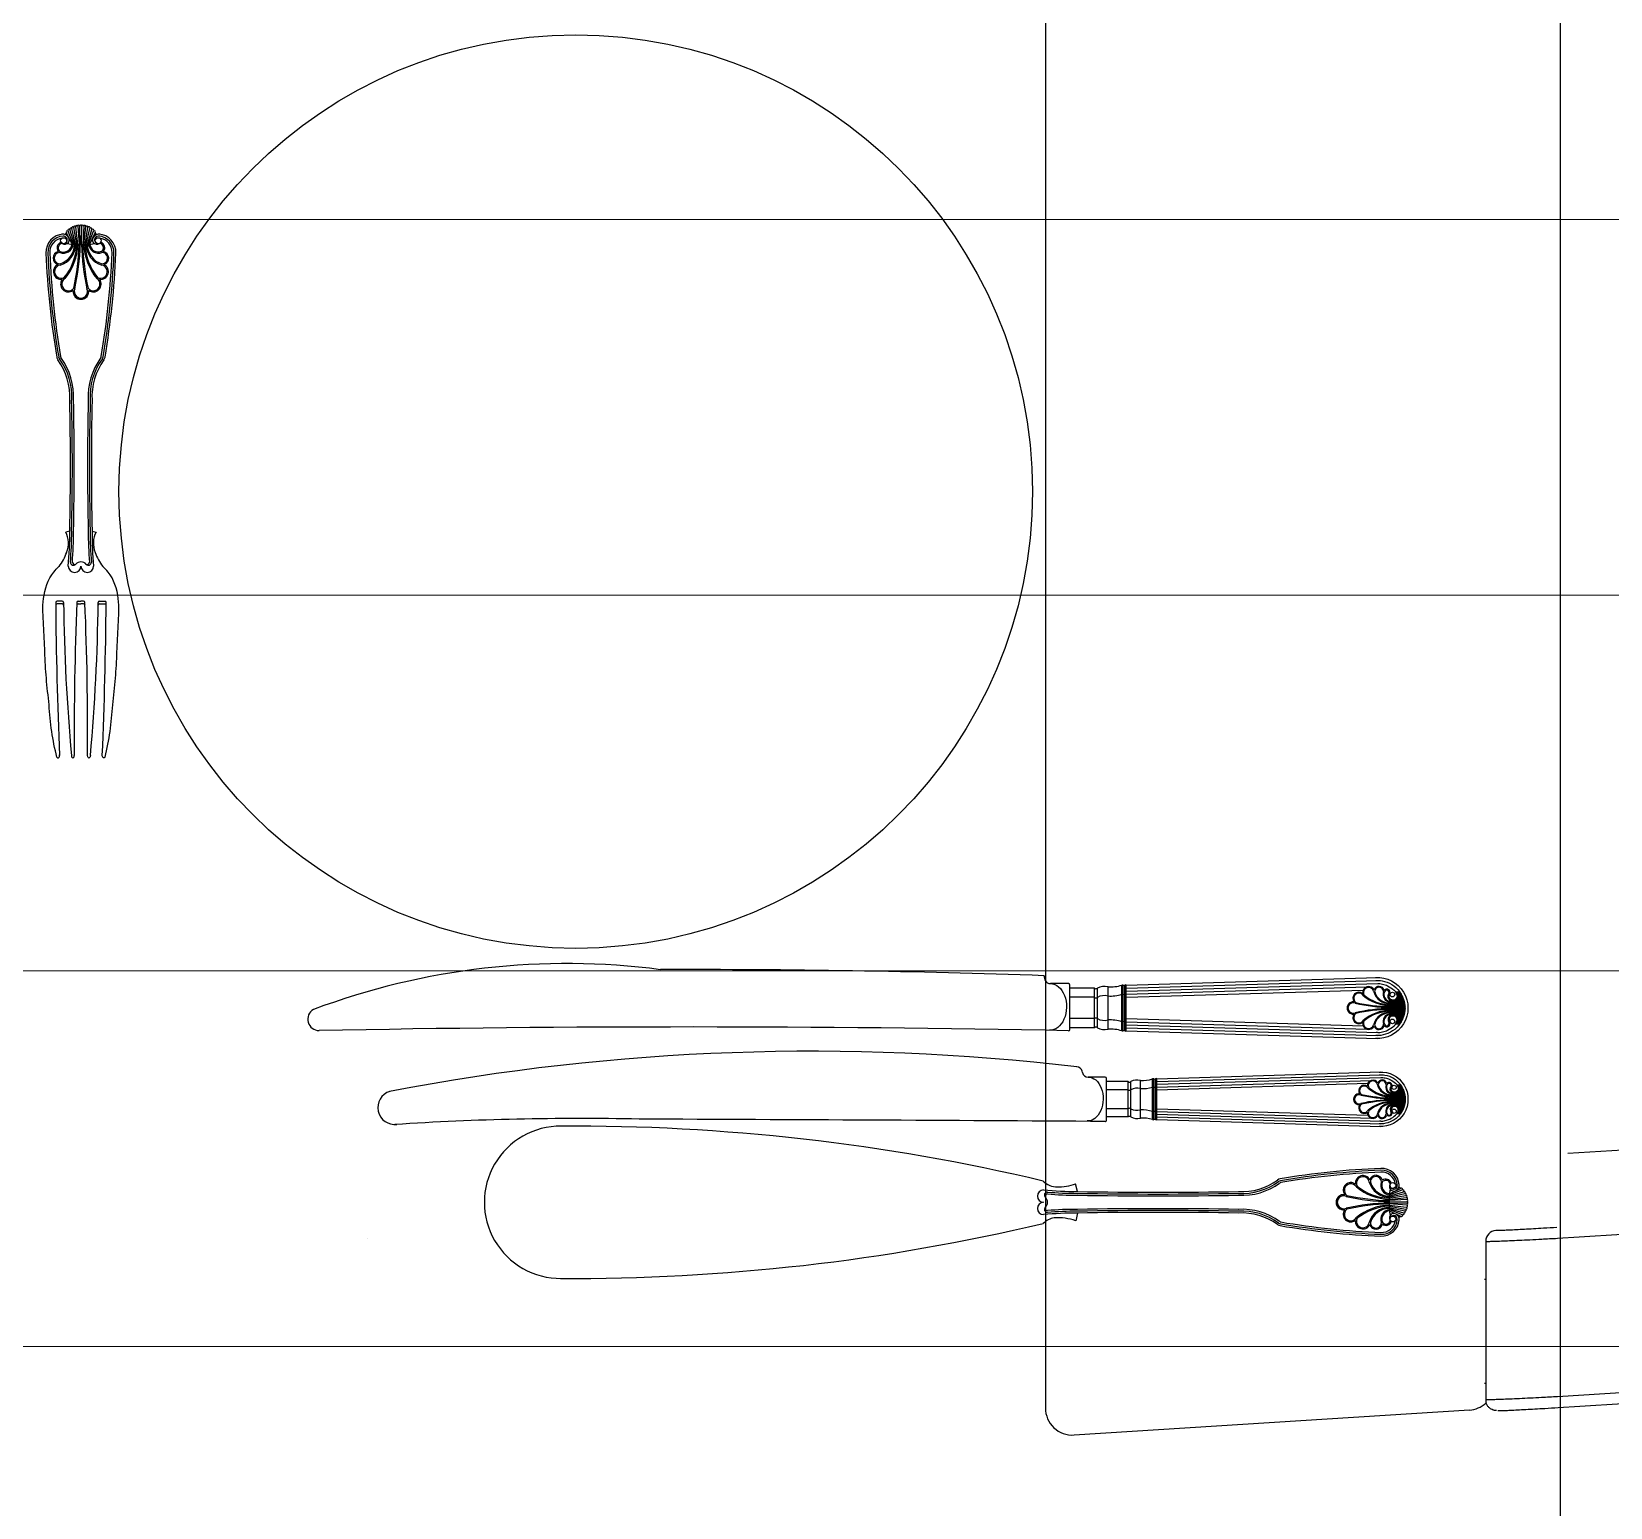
# Model space of a CAD drawing. Header units: millimetres. Extents: x -18512 to 101824, y -95768 to 52898.
# Drawn here: x 32604.5 to 33024.9, y -52095.4 to -51702.4 of the extents above; entities that cross this region are included whole.
import ezdxf

# ---------------------------------------------------------------- set-up
doc = ezdxf.new("R2010")
doc.units = ezdxf.units.MM
doc.header["$LTSCALE"] = 25
doc.layers.add('1547 I-StB-p-00-GA$0$WD-FURNITURE', color=1, linetype='Continuous')
doc.layers.add('1547 I-StB-p-00-GA$0$WD-FURNITURE-DETAIL', color=126, linetype='Continuous')
doc.layers.add('wood flooring', color=8, linetype='Continuous', lineweight=13)

# ---------------------------------------------------------------- blocks, each defined once
blk = doc.blocks.new('1547 I-StB-p-00-GA$0$chair')
at = {"layer": '1547 I-StB-p-00-GA$0$WD-FURNITURE'}
for p, q in [((265.77, 74.61), (280.06, -151.87)), ((308.87, -178.78), (360.92, -178.78)), ((321.29, -179.15), (321.29, -178.78)), ((355.45, -179.15), (355.45, -178.78)), ((364.29, -184.13), (372.48, -313.98)), ((-361.61, -323.4), (363.64, -323.39))]:
    blk.add_line(p, q, dxfattribs=at)
at = {"layer": '1547 I-StB-p-00-GA$0$WD-FURNITURE', "flags": 128}
for points in [[(307.87, -155.17), (307.42, -148.1), (305.64, -119.83), (298.51, -6.72), (286.74, 179.8)], [(338.79, 179.8), (339.24, 172.73), (341.02, 144.45), (348.16, 31.35), (359.92, -155.17)], [(363.45, -154.95), (363.01, -147.88), (361.23, -119.6), (354.09, -6.5), (342.34, 179.8)], [(360.92, -178.78), (361.64, -178.71), (361.83, -178.66)]]:
    blk.add_lwpolyline(points, dxfattribs=at)
at = {"layer": '1547 I-StB-p-00-GA$0$WD-FURNITURE'}
for centre, radius, start, end in [((308.87, -175.24), 3.54, 183.6051, 269.9988), ((355.45, -184.68), 8.85, 3.6089, 42.0487), ((363.64, -314.54), 8.85, 270.0004, 3.6089)]:
    blk.add_arc(centre, radius, start, end, dxfattribs=at)
for points, knots in [([(304.34, -155.4), (304.43, -156.89), (304.59, -159.52), (304.8, -163.1), (304.97, -166.12), (305.12, -168.83), (305.23, -171.16), (305.31, -173.04), (305.36, -174.42), (305.37, -175.3), (305.35, -175.41), (305.33, -175.46)], [0, 0, 0, 0, 0.142603, 0.249927, 0.35725, 0.464402, 0.571553, 0.678665, 0.785775, 0.892887, 1, 1, 1, 1]), ([(308.87, -178.78), (308.88, -178.72), (308.9, -178.59), (308.89, -177.57), (308.85, -175.94), (308.77, -173.74), (308.65, -170.99), (308.51, -167.82), (308.34, -164.26), (308.13, -160.04), (307.96, -156.93), (307.87, -155.17)], [0, 0, 0, 0, 0.105606, 0.214271, 0.319871, 0.428528, 0.534156, 0.642836, 0.748613, 0.857447, 1, 1, 1, 1]), ([(359.92, -155.17), (360.01, -156.93), (360.18, -160.01), (360.39, -164.22), (360.56, -167.76), (360.7, -170.96), (360.81, -173.69), (360.9, -175.92), (360.94, -177.54), (360.95, -178.59), (360.93, -178.72), (360.92, -178.78)], [0, 0, 0, 0, 0.142554, 0.248331, 0.357164, 0.462792, 0.571472, 0.677072, 0.785729, 0.891335, 1, 1, 1, 1]), ([(364.47, -174.8), (364.48, -174.78), (364.49, -174.68), (364.47, -173.95), (364.43, -172.6), (364.35, -170.71), (364.23, -168.38), (364.09, -165.67), (363.92, -162.66), (363.71, -159.07), (363.55, -156.45), (363.45, -154.95)], [0, 0, 0, 0, 0.025798, 0.142664, 0.25953, 0.376395, 0.493305, 0.610216, 0.727313, 0.84441, 1, 1, 1, 1]), ([(364.48, -175.21), (364.48, -175.22), (364.48, -175.32), (364.47, -175.5), (364.42, -175.88), (364.28, -176.43), (363.98, -177.09), (363.44, -177.78), (362.72, -178.36), (362.12, -178.55), (361.82, -178.64)], [0, 0, 0, 0, 0.031894, 0.193604, 0.305661, 0.40232, 0.533496, 0.682089, 0.844817, 1, 1, 1, 1])]:
    blk.add_open_spline(points, degree=3, knots=knots, dxfattribs=at)

msp = doc.modelspace()

# ---------------------------------------------------------------- hatches: boundary and pattern name
at = {"layer": 'wood flooring'}
h = msp.add_hatch(dxfattribs=at)
h.set_pattern_fill('_USER', color=256, scale=100, pattern_type=0)
h.set_pattern_definition([(360, (338285.01, 171947.46), (-2e-14, 100), [])])
h.paths.add_polyline_path([(33755.49, -49171.88), (31012.89, -49171.88), (31012.89, -49811.47), (31012.89, -62446.88), (32698.09, -62446.88), (32698.09, -63146.88), (33808.09, -63146.88)])

# ---------------------------------------------------------------- linework, layer by layer
at = {"layer": '1547 I-StB-p-00-GA$0$WD-FURNITURE'}
msp.add_lwpolyline([(31892.63, -50068.12), (32930.47, -50068.12, -0.414214), (33011.55, -50149.21), (33011.55, -53487.04, -0.414214), (32930.47, -53568.12), (31892.63, -53568.12, -0.414214), (31811.55, -53487.04), (31811.55, -50149.21, -0.414214)], format="xyb", close=True, dxfattribs=at)
at = {"layer": '1547 I-StB-p-00-GA$0$WD-FURNITURE-DETAIL'}
for p, q in [((32616.22, -51759.09), (32615.24, -51754.81)), ((32616.54, -51759.1), (32615.77, -51754.55)), ((32616.85, -51759.11), (32616.31, -51754.36)), ((32616.85, -51754.25), (32617.16, -51759.11)), ((32617.47, -51759.11), (32617.37, -51754.19)), ((32617.79, -51759.11), (32617.89, -51754.19)), ((32618.41, -51754.25), (32618.1, -51759.11)), ((32618.41, -51759.11), (32618.95, -51754.36)), ((32618.72, -51759.1), (32619.49, -51754.55)), ((32619.04, -51759.09), (32620.02, -51754.81)), ((32615.29, -51759.02), (32613.82, -51755.99)), ((32615.61, -51759.05), (32614.24, -51755.53)), ((32614.35, -51758.91), (32614.35, -51758.53)), ((32615.91, -51759.07), (32614.72, -51755.13)), ((32619.35, -51759.07), (32620.54, -51755.13)), ((32619.65, -51759.05), (32621.02, -51755.53)), ((32619.97, -51759.02), (32621.44, -51755.99)), ((32614.67, -51835.42), (32613.6, -51835.67)), ((32620.59, -51835.42), (32621.67, -51835.67)), ((32612.68, -51854.09), (32611.27, -51854.09)), ((32612.68, -51854.79), (32611.27, -51854.79)), ((32616.91, -51854.09), (32617.63, -51854.09)), ((32616.91, -51854.79), (32617.63, -51854.79)), ((32618.35, -51854.09), (32617.63, -51854.09)), ((32618.35, -51854.79), (32617.63, -51854.79)), ((32622.58, -51854.09), (32623.99, -51854.09)), ((32622.58, -51854.79), (32623.99, -51854.79)), ((32874.47, -51955.16), (32874.16, -51953.78)), ((32880.6, -51955.89), (32875.82, -51955.89)), ((32881.01, -51968.04), (32881.01, -51956.3)), ((32894.79, -51968.46), (32894.79, -51956.3)), ((32895.2, -51968.46), (32895.2, -51956.3)), ((32895.6, -51968.46), (32895.6, -51956.3)), ((32896.01, -51956.3), (32962.9, -51954.23)), ((32896.01, -51968.46), (32896.01, -51956.3)), ((32896.03, -51957.11), (32962.93, -51955.04)), ((32896.06, -51957.92), (32962.95, -51955.85)), ((32887.5, -51957.11), (32881.01, -51957.11)), ((32887.5, -51959.54), (32881.01, -51959.54)), ((32887.5, -51967.65), (32887.5, -51957.11)), ((32888.31, -51967.65), (32888.31, -51957.11)), ((32891.14, -51968), (32891.14, -51956.75)), ((32896.01, -51958.73), (32960.02, -51956.76)), ((32896.03, -51959.54), (32959.07, -51957.6)), ((32966.14, -51964.89), (32966.14, -51959.87)), ((32966.14, -51959.87), (32966.14, -51964.89)), ((32966.14, -51960.31), (32969.9, -51960.31)), ((32966.14, -51960.55), (32969.97, -51960.55)), ((32966.14, -51960.8), (32970.03, -51960.8)), ((32967.69, -51960.07), (32969.82, -51960.07)), ((32967.72, -51958.12), (32968.84, -51958.12)), ((32967.87, -51958.37), (32969.01, -51958.37)), ((32967.9, -51959.82), (32969.74, -51959.82)), ((32967.98, -51958.61), (32969.16, -51958.61)), ((32968.02, -51959.58), (32969.65, -51959.58)), ((32968.07, -51958.85), (32969.3, -51958.85)), ((32968.08, -51959.34), (32969.54, -51959.34)), ((32968.11, -51959.1), (32969.42, -51959.1)), ((32966.14, -51961.04), (32970.07, -51961.04)), ((32966.14, -51961.28), (32970.12, -51961.28)), ((32966.14, -51961.53), (32970.15, -51961.53)), ((32966.14, -51961.77), (32970.17, -51961.77)), ((32966.14, -51962.01), (32970.19, -51962.01)), ((32966.14, -51962.26), (32970.2, -51962.26)), ((32966.14, -51962.26), (32970.2, -51962.26)), ((32966.14, -51962.5), (32970.2, -51962.5)), ((32966.14, -51962.5), (32970.2, -51962.5)), ((32966.14, -51962.74), (32970.19, -51962.74)), ((32966.14, -51962.99), (32970.17, -51962.99)), ((32966.14, -51963.23), (32970.15, -51963.23)), ((32966.14, -51963.47), (32970.12, -51963.47)), ((32966.14, -51963.72), (32970.07, -51963.72)), ((32966.14, -51963.96), (32970.03, -51963.96)), ((32966.14, -51964.2), (32969.97, -51964.2)), ((32966.14, -51964.45), (32969.9, -51964.45)), ((32966.14, -51964.57), (32966.51, -51964.57)), ((32966.14, -51964.57), (32966.52, -51964.57)), ((32966.14, -51964.81), (32966.2, -51964.81)), ((32967.69, -51964.69), (32969.82, -51964.69)), ((32967.9, -51964.93), (32969.74, -51964.93)), ((32970.2, -51962.26), (32970.2, -51962.26)), ((32970.2, -51962.26), (32970.2, -51962.26)), ((32970.2, -51962.5), (32970.2, -51962.5)), ((32970.2, -51962.5), (32970.2, -51962.5)), ((32887.5, -51965.22), (32881.01, -51965.22)), ((32887.5, -51967.65), (32881.01, -51967.65)), ((32896.01, -51966.03), (32960.02, -51968)), ((32896.01, -51968.46), (32962.9, -51970.52)), ((32896.03, -51965.22), (32959.07, -51967.16)), ((32896.03, -51967.65), (32962.93, -51969.71)), ((32896.06, -51966.84), (32962.95, -51968.9)), ((32967.72, -51966.64), (32968.84, -51966.64)), ((32967.87, -51966.39), (32969.01, -51966.39)), ((32967.98, -51966.15), (32969.16, -51966.15)), ((32968.02, -51965.18), (32969.65, -51965.18)), ((32968.07, -51965.91), (32969.3, -51965.91)), ((32968.08, -51965.42), (32969.54, -51965.42)), ((32968.11, -51965.66), (32969.42, -51965.66)), ((32884.34, -51979.57), (32884.26, -51979.18)), ((32890.35, -51980.76), (32885.83, -51980.76)), ((32890.73, -51992.22), (32890.73, -51981.14)), ((32899.77, -51991.7), (32899.77, -51981.66)), ((32903.02, -51992.11), (32903.02, -51981.26)), ((32903.38, -51992.11), (32903.38, -51981.26)), ((32903.75, -51992.11), (32903.75, -51981.26)), ((32904.11, -51981.26), (32963.78, -51979.42)), ((32904.11, -51992.11), (32904.11, -51981.26)), ((32904.11, -51983.43), (32961.21, -51981.67)), ((32904.13, -51981.98), (32963.8, -51980.14)), ((32904.15, -51982.7), (32963.82, -51980.86)), ((32896.51, -51981.98), (32890.73, -51981.98)), ((32896.51, -51984.15), (32890.73, -51984.15)), ((32896.51, -51991.38), (32896.51, -51981.98)), ((32897.24, -51991.38), (32897.24, -51981.98)), ((32904.13, -51984.15), (32960.36, -51982.42)), ((32966.67, -51988.92), (32966.67, -51984.44)), ((32966.67, -51984.44), (32966.67, -51988.92)), ((32966.67, -51984.84), (32970.02, -51984.84)), ((32966.67, -51985.05), (32970.08, -51985.05)), ((32966.67, -51985.27), (32970.13, -51985.27)), ((32966.67, -51985.49), (32970.18, -51985.49)), ((32966.67, -51985.71), (32970.21, -51985.71)), ((32966.67, -51985.92), (32970.24, -51985.92)), ((32966.67, -51986.14), (32970.26, -51986.14)), ((32968.05, -51984.62), (32969.95, -51984.62)), ((32968.08, -51982.88), (32969.08, -51982.88)), ((32968.21, -51983.1), (32969.23, -51983.1)), ((32968.24, -51984.4), (32969.88, -51984.4)), ((32968.31, -51983.32), (32969.36, -51983.32)), ((32968.34, -51984.19), (32969.79, -51984.19)), ((32968.38, -51983.54), (32969.48, -51983.54)), ((32968.4, -51983.97), (32969.7, -51983.97)), ((32968.43, -51983.75), (32969.6, -51983.75)), ((32896.51, -51989.21), (32890.73, -51989.21)), ((32904.11, -51989.94), (32961.21, -51991.7)), ((32904.13, -51989.21), (32960.36, -51990.95)), ((32966.67, -51986.36), (32970.28, -51986.36)), ((32966.67, -51986.57), (32970.28, -51986.57)), ((32966.67, -51986.57), (32970.29, -51986.57)), ((32966.67, -51986.79), (32970.29, -51986.79)), ((32966.67, -51986.79), (32970.28, -51986.79)), ((32966.67, -51987.01), (32970.28, -51987.01)), ((32966.67, -51987.22), (32970.26, -51987.22)), ((32966.67, -51987.44), (32970.24, -51987.44)), ((32966.67, -51987.66), (32970.21, -51987.66)), ((32966.67, -51987.88), (32970.18, -51987.88)), ((32966.67, -51988.09), (32970.13, -51988.09)), ((32966.67, -51988.31), (32970.08, -51988.31)), ((32966.67, -51988.53), (32970.02, -51988.53)), ((32966.67, -51988.63), (32967, -51988.63)), ((32966.67, -51988.63), (32967, -51988.63)), ((32966.67, -51988.85), (32966.72, -51988.85)), ((32968.05, -51988.74), (32969.95, -51988.74)), ((32968.21, -51990.26), (32969.23, -51990.26)), ((32968.24, -51988.96), (32969.88, -51988.96)), ((32968.31, -51990.04), (32969.36, -51990.04)), ((32968.34, -51989.18), (32969.79, -51989.18)), ((32968.38, -51989.83), (32969.48, -51989.83)), ((32968.4, -51989.39), (32969.7, -51989.39)), ((32968.43, -51989.61), (32969.6, -51989.61)), ((32970.29, -51986.57), (32970.29, -51986.57)), ((32970.29, -51986.57), (32970.29, -51986.57)), ((32970.29, -51986.79), (32970.29, -51986.79)), ((32970.29, -51986.79), (32970.29, -51986.79)), ((32896.51, -51991.38), (32890.73, -51991.38)), ((32904.11, -51992.11), (32963.78, -51993.95)), ((32904.13, -51991.38), (32963.8, -51993.23)), ((32904.15, -51990.66), (32963.82, -51992.5)), ((32968.08, -51990.48), (32969.08, -51990.48)), ((32883, -52011.24), (32882.52, -52009.17)), ((32966.04, -52012.44), (32969.85, -52011.29)), ((32966.06, -52012.15), (32969.46, -52010.83)), ((32966.09, -52011.85), (32969.02, -52010.42)), ((32966.19, -52010.93), (32966.56, -52010.93)), ((32966, -52013.35), (32970.59, -52012.83)), ((32970.71, -52013.35), (32966, -52013.65)), ((32966, -52013.96), (32970.76, -52013.86)), ((32966, -52014.26), (32970.76, -52014.36)), ((32970.71, -52014.86), (32966, -52014.56)), ((32966, -52014.86), (32970.59, -52015.38)), ((32966.01, -52013.05), (32970.41, -52012.31)), ((32966.01, -52015.17), (32970.41, -52015.91)), ((32966.02, -52012.75), (32970.17, -52011.79)), ((32966.02, -52015.47), (32970.17, -52016.42)), ((32883.02, -52016.98), (32882.55, -52019.05)), ((32966.04, -52015.77), (32969.85, -52016.92)), ((32966.06, -52016.07), (32969.46, -52017.39)), ((32966.09, -52016.37), (32969.02, -52017.8)), ((32693.94, -52023.79), (32693.94, -52023.79))]:
    msp.add_line(p, q, dxfattribs=at)
for centre, radius in [((32749.39, -51824.88), 121.62), ((32613.03, -51758.11), 0.807), ((32622.23, -51758.11), 0.807), ((32966.86, -51958.8), 0.628), ((32966.86, -51965.95), 0.628), ((32966.86, -51965.95), 0.628), ((32967.31, -51983.49), 0.56), ((32967.31, -51989.87), 0.56), ((32967.31, -51989.87), 0.56), ((32966.97, -52009.66), 0.781), ((32966.97, -52018.56), 0.781)]:
    msp.add_circle(centre, radius, dxfattribs=at)
for centre, radius, start, end in [((32614.98, -51754.97), 0.305, 32.6037, 212.6037), ((32615.5, -51754.68), 0.296, 25.6051, 205.6051), ((32616.04, -51754.46), 0.286, 18.8358, 198.8358), ((32616.58, -51754.31), 0.275, 12.3176, 192.3176), ((32617.11, -51754.22), 0.264, 6.0524, 186.0524), ((32617.63, -51754.19), 0.256, 357.6708, 182.3292), ((32618.15, -51754.22), 0.264, 353.9476, 173.9476), ((32618.68, -51754.31), 0.275, 347.6824, 167.6824), ((32619.22, -51754.46), 0.286, 341.1642, 161.1642), ((32619.76, -51754.68), 0.296, 334.3949, 154.3949), ((32620.28, -51754.97), 0.305, 327.3963, 147.3963), ((32613.21, -51761.22), 4.9, 94.3291, 182.1871), ((32613.18, -51761.21), 4.36, 94.0194, 182.3201), ((32613.18, -51761.21), 3.85, 97.7931, 182.3201), ((32612.9, -51760.04), 1.62, 110.2859, 215.5944), ((32612.9, -51760.04), 1.31, 104.6867, 215.5944), ((32612.98, -51758.77), 2.64, 249.001, 353.9593), ((32610.54, -51759.11), 5.37, 286.6588, 0.4563), ((32610.55, -51759.11), 5.67, 285.7123, 0.2899), ((32612.89, -51758.71), 2.42, 251.025, 352.7237), ((32613.35, -51757.84), 1.21, 213.9169, 31.3825), ((32612.87, -51758.09), 1.75, 30.1422, 101.3169), ((32612.87, -51758.09), 1.23, 30.1422, 89.6733), ((32612.94, -51757.85), 1.06, 275.2135, 20.9162), ((32601.58, -51758.47), 14.96, 321.027, 357.5892), ((32601.6, -51758.48), 15.26, 320.7621, 357.6236), ((32617.63, -51759.11), 4.93, 140.6522, 147.2798), ((32614.03, -51755.76), 0.312, 47.0286, 227.0286), ((32617.39, -51736.32), 22.8, 261.4617, 270.6145), ((32614.48, -51755.33), 0.312, 39.7805, 219.7805), ((32554.95, -51757.37), 62.24, 347.6233, 358.3916), ((32555.28, -51757.4), 62.21, 347.4829, 358.4226), ((32617.87, -51736.32), 22.8, 269.3855, 278.5383), ((32679.98, -51757.4), 62.22, 181.5779, 192.5166), ((32680.32, -51757.37), 62.24, 181.6084, 192.3767), ((32633.66, -51758.48), 15.26, 182.3952, 219.2379), ((32633.68, -51758.47), 14.96, 182.4664, 218.973), ((32624.71, -51759.11), 5.67, 179.9965, 254.2877), ((32624.72, -51759.11), 5.37, 180.0399, 253.3412), ((32622.28, -51758.78), 2.63, 185.8006, 291.1079), ((32622.27, -51758.78), 2.31, 185.8076, 291.9904), ((32620.78, -51755.33), 0.312, 320.2195, 140.2195), ((32621.91, -51757.84), 1.21, 148.6175, 326.0831), ((32622.39, -51758.09), 1.75, 78.6831, 149.8578), ((32621.23, -51755.76), 0.312, 312.9714, 132.9714), ((32622.32, -51757.85), 1.06, 159.0838, 264.7865), ((32622.39, -51758.09), 1.23, 78.2244, 149.8578), ((32617.63, -51759.11), 4.93, 32.7202, 39.3478), ((32622.08, -51761.21), 4.36, 357.6799, 85.9806), ((32622.06, -51761.22), 4.9, 357.8129, 85.6709), ((32622.08, -51761.21), 3.85, 357.6799, 82.2069), ((32622.44, -51759.95), 1.2, 305.5853, 77.9352), ((32622.36, -51760.04), 1.31, 324.4056, 75.3133), ((32622.36, -51760.04), 1.62, 324.4056, 69.7141), ((32622.36, -51760.04), 1.62, 324.4056, 69.7141), ((32827.51, -51752.49), 219.38, 182.3287, 189.6075), ((32827.51, -51752.49), 219.38, 182.3287, 189.6075), ((32827.51, -51752.49), 218.87, 182.3287, 189.6075), ((32827.51, -51752.49), 218.36, 182.3287, 189.6075), ((32612.05, -51762.74), 1.82, 104.7229, 250.476), ((32612.05, -51762.74), 1.51, 90.441, 271.2158), ((32612.35, -51760.41), 0.637, 217.3656, 248.0771), ((32407.75, -51752.49), 218.36, 350.3925, 357.6713), ((32622.91, -51760.41), 0.637, 291.9229, 322.6344), ((32623.21, -51762.74), 1.51, 268.7842, 89.559), ((32623.21, -51762.74), 1.51, 268.7842, 89.559), ((32407.75, -51752.49), 218.87, 350.3925, 357.6713), ((32623.21, -51762.74), 1.82, 289.524, 75.2771), ((32623.21, -51762.74), 1.82, 289.524, 75.2771), ((32407.75, -51752.49), 219.38, 350.3925, 357.6713), ((32407.75, -51752.49), 219.38, 350.3925, 357.6713), ((32612.38, -51766.32), 2.08, 116.7327, 277.7375), ((32612.38, -51766.32), 1.77, 99.4408, 298.3667), ((32622.88, -51766.32), 1.77, 241.6333, 80.5592), ((32622.88, -51766.32), 1.77, 241.6333, 80.5592), ((32622.88, -51766.32), 2.08, 262.2625, 63.2673), ((32622.88, -51766.32), 2.08, 262.2625, 63.2673), ((32614.31, -51769.66), 2.08, 142.4008, 307.1014), ((32614.31, -51769.66), 1.77, 120.0692, 323.7864), ((32617.63, -51771.62), 2.08, 171.7647, 0), ((32617.63, -51771.62), 2.08, 180, 8.2353), ((32617.63, -51771.62), 1.77, 155.4306, 0), ((32617.63, -51771.62), 1.77, 180, 24.5694), ((32620.95, -51769.66), 1.77, 216.2136, 59.9308), ((32620.95, -51769.66), 2.08, 232.8986, 37.5992), ((32612.88, -51788.82), 1.69, 189.6075, 216.0807), ((32598.1, -51799.59), 16.59, 356.7828, 36.0807), ((32612.88, -51788.82), 1.19, 189.6075, 216.0807), ((32598.1, -51799.59), 17.1, 356.7828, 36.0807), ((32612.88, -51788.82), 0.678, 189.6075, 216.0807), ((32598.1, -51799.59), 17.6, 356.7828, 36.0807), ((32637.16, -51799.59), 17.6, 143.9193, 183.2172), ((32637.16, -51799.59), 17.1, 143.9193, 183.2172), ((32637.16, -51799.59), 16.59, 143.9193, 183.2172), ((32622.38, -51788.82), 0.678, 323.9193, 350.3925), ((32622.38, -51788.82), 1.19, 323.9193, 350.3925), ((32622.38, -51788.82), 1.69, 323.9193, 350.3925), ((31780.33, -51817.97), 834.52, 358.80197, 1.19803), ((31780.34, -51817.97), 835.01, 358.80205, 1.19795), ((31780.35, -51817.97), 835.51, 358.80214, 1.19786), ((33454.91, -51818.06), 835.51, 178.79592, 181.19165), ((33454.92, -51818.06), 835.01, 178.79584, 181.19174), ((33454.93, -51818.06), 834.52, 178.79575, 181.19182), ((32607.94, -51838.63), 6.38, 337.4404, 27.6869), ((32509.38, -51835.3), 105.29, 354.859, 359.9359), ((32509.38, -51835.3), 105.8, 355.4438, 359.9359), ((32509.38, -51835.3), 106.31, 355.4699, 359.9359), ((32725.88, -51835.3), 106.31, 180.0641, 184.5301), ((32725.88, -51835.3), 106.31, 180.0641, 184.5301), ((32725.88, -51835.3), 105.8, 180.0641, 184.5562), ((32725.88, -51835.3), 105.29, 180.0641, 185.141), ((32627.32, -51838.63), 6.38, 152.3131, 202.5596), ((32602.28, -51837.21), 12.19, 321.3201, 341.4767), ((32632.99, -51837.21), 12.19, 198.5233, 218.6799), ((32615.94, -51844.73), 1.69, 180, 0), ((32615.66, -51843.68), 0.817, 181.4824, 314.4558), ((32615.99, -51843.65), 0.645, 184.0293, 293.5908), ((32617.61, -51845.45), 1.82, 89.2391, 139.2146), ((32617.65, -51845.45), 1.82, 40.7854, 90.7609), ((32617.65, -51845.45), 1.82, 40.7854, 90.7609), ((32619.32, -51844.73), 1.69, 180, 0), ((32619.27, -51843.65), 0.645, 246.4092, 355.9707), ((32619.6, -51843.68), 0.817, 225.5442, 358.5176), ((32611.27, -51854.44), 0.354, 90, 180.5226), ((33794.86, -51844.88), 1183.99, 180.46292, 182.43208), ((32611.26, -51855.14), 0.344, 89.3186, 182.1638), ((32612.68, -51854.44), 0.354, 0.7284, 90), ((32612.68, -51855.16), 0.368, 2.9546, 89.0812), ((33117.08, -51849.04), 504.08, 180.613, 185.2447), ((33448.86, -51888.95), 833.02, 177.62469, 180.42439), ((32616.93, -51855.21), 0.413, 93.2459, 169.6012), ((32616.91, -51854.44), 0.354, 90, 177.5471), ((32618.35, -51854.44), 0.354, 2.4529, 90), ((32618.33, -51855.21), 0.413, 10.3988, 86.7541), ((31786.4, -51888.95), 833.02, 359.57561, 2.37531), ((32118.18, -51849.04), 504.08, 354.7553, 359.387), ((32622.58, -51854.44), 0.354, 90, 179.2716), ((32622.58, -51855.16), 0.368, 90.9188, 177.0454), ((31440.4, -51844.88), 1183.99, 357.56792, 359.53708), ((32623.99, -51854.44), 0.354, 359.4774, 90), ((32624, -51855.14), 0.344, 357.8362, 90.6814), ((32747.07, -52143.17), 192.61, 82.5675, 110.5137), ((32780.55, -54657.75), 2705.59, 88.01739, 90.18146), ((32875.82, -51954.27), 1.62, 213.3187, 270), ((32880.6, -51956.3), 0.405, 0, 90), ((32890.18, -51960.58), 3.95, 75.8989, 118.3511), ((32891.73, -51946.65), 10.12, 266.6581, 287.5919), ((32895, -51956.94), 0.669, 72.3624, 107.6376), ((32895.4, -51955.99), 0.37, 236.7311, 303.2689), ((32895.81, -51956.52), 0.303, 48.049, 131.951), ((32960.54, -51958.29), 1.62, 26.7327, 187.7375), ((32963.32, -51958.04), 1.42, 14.7229, 160.476), ((32887.9, -51956.69), 0.586, 226.2447, 313.7553), ((32887.9, -51959.12), 0.586, 226.2447, 313.7553), ((32890.18, -51963.02), 3.95, 75.8989, 118.3511), ((32891.73, -51949.08), 10.12, 266.6581, 287.5919), ((32895, -51959.37), 0.669, 72.3624, 107.6376), ((32895.4, -51958.42), 0.37, 236.7311, 303.2689), ((32895.81, -51958.96), 0.303, 48.049, 131.951), ((32956.41, -51962.38), 1.62, 81.7647, 270), ((32956.41, -51962.38), 1.62, 90, 278.2353), ((32957.94, -51959.8), 1.62, 52.4008, 217.1014), ((32957.94, -51959.8), 1.38, 30.0692, 233.7864), ((32967.5, -51913.62), 48.42, 257.6233, 268.3916), ((32966.64, -51949.91), 11.87, 230.7621, 267.6048), ((32960.54, -51958.29), 1.38, 9.4408, 208.3667), ((32966.64, -51949.9), 11.64, 231.027, 267.5336), ((32966.14, -51956.87), 4.41, 195.7123, 270.0035), ((32963.32, -51958.04), 1.18, 0.441, 181.2158), ((32966.15, -51956.87), 4.18, 196.6588, 269.9601), ((32966.41, -51958.76), 2.05, 159.001, 262.4657), ((32966.41, -51958.77), 1.81, 158.1929, 261.4335), ((32965.36, -51958.28), 0.897, 336.8116, 138.1605), ((32965.36, -51958.28), 0.654, 338.3862, 163.929), ((32968.84, -51958.24), 0.122, 270, 90), ((32969.01, -51958.49), 0.122, 270, 90), ((32969.16, -51958.73), 0.122, 270, 90), ((32969.3, -51958.97), 0.122, 270, 90), ((32969.42, -51959.22), 0.122, 270, 90), ((32969.54, -51959.46), 0.122, 270, 90), ((32969.65, -51959.7), 0.122, 270, 90), ((32969.74, -51959.95), 0.122, 270, 90), ((32969.82, -51960.19), 0.122, 270, 90), ((32969.9, -51960.43), 0.122, 270, 90), ((32969.97, -51960.68), 0.122, 270, 90), ((32970.03, -51960.92), 0.122, 270, 90), ((32681.04, -51965.39), 3, 119.2468, 271.0141), ((32887.9, -51965.64), 0.586, 46.2447, 133.7553), ((32956.41, -51962.38), 1.38, 65.4306, 270), ((32956.41, -51962.38), 1.38, 90, 294.5694), ((32957.94, -51964.96), 1.62, 142.8986, 307.5992), ((32957.94, -51964.96), 1.38, 126.2136, 329.9308), ((32967.48, -51913.88), 48.4, 257.4829, 268.4226), ((32967.48, -52010.88), 48.4, 91.5779, 102.5166), ((32967.5, -52011.14), 48.42, 91.6084, 102.3767), ((32966.64, -51974.84), 11.87, 92.3952, 129.2379), ((32966.64, -51974.86), 11.64, 92.4664, 128.973), ((32966.14, -51967.89), 4.41, 89.9965, 164.2877), ((32966.15, -51967.89), 4.18, 90.0399, 163.3412), ((32966.41, -51965.99), 2.05, 97.5343, 200.999), ((32966.41, -51965.99), 1.81, 98.5665, 201.8071), ((32969.65, -51965.05), 0.122, 270, 90), ((32969.74, -51964.81), 0.122, 270, 90), ((32969.82, -51964.57), 0.122, 270, 90), ((32969.9, -51964.32), 0.122, 270, 90), ((32969.97, -51964.08), 0.122, 270, 90), ((32970.03, -51963.84), 0.122, 270, 90), ((32970.07, -51961.16), 0.122, 270, 90), ((32970.07, -51963.6), 0.122, 270, 90), ((32970.12, -51961.41), 0.122, 270, 90), ((32970.12, -51963.35), 0.122, 270, 90), ((32970.15, -51961.65), 0.122, 270, 90), ((32970.15, -51963.11), 0.122, 270, 90), ((32970.17, -51961.89), 0.122, 270, 90), ((32970.17, -51962.87), 0.122, 270, 90), ((32970.19, -51962.14), 0.122, 270, 90), ((32970.19, -51962.62), 0.122, 270, 90), ((32970.2, -51962.38), 0.122, 270, 90), ((32970.2, -51962.38), 0.122, 270, 90), ((32779.49, -57066.02), 5098.58, 88.86379, 91.10582), ((32880.6, -51968.04), 0.405, 268.1509, 0), ((32887.9, -51968.07), 0.586, 46.2447, 133.7553), ((32890.18, -51961.74), 3.95, 241.6489, 284.1011), ((32890.18, -51964.17), 3.95, 241.6489, 284.1011), ((32891.73, -51975.67), 10.12, 72.4081, 93.3419), ((32891.73, -51978.11), 10.12, 72.4081, 93.3419), ((32895, -51965.39), 0.669, 252.3624, 287.6376), ((32895, -51967.82), 0.669, 252.3624, 287.6376), ((32895.4, -51966.34), 0.37, 56.7311, 123.2689), ((32895.4, -51968.77), 0.37, 56.7311, 123.2689), ((32895.81, -51965.8), 0.303, 228.049, 311.951), ((32895.81, -51968.23), 0.303, 228.049, 311.951), ((32960.54, -51966.47), 1.62, 172.2625, 333.2673), ((32960.54, -51966.47), 1.38, 151.6333, 350.5592), ((32963.32, -51966.72), 1.42, 199.524, 345.2771), ((32963.32, -51966.72), 1.18, 178.7842, 359.559), ((32965.36, -51966.48), 0.897, 221.8395, 23.1884), ((32965.36, -51966.48), 0.654, 196.071, 21.6138), ((32968.84, -51966.51), 0.122, 270, 90), ((32969.01, -51966.27), 0.122, 270, 90), ((32969.16, -51966.03), 0.122, 270, 90), ((32969.3, -51965.78), 0.122, 270, 90), ((32969.42, -51965.54), 0.122, 270, 90), ((32969.54, -51965.3), 0.122, 270, 90), ((32812.38, -52571.7), 597.8, 83.23149, 100.85029), ((32882.84, -51979.52), 1.46, 11.6756, 93.4332), ((32885.83, -51979.23), 1.53, 192.6499, 270), ((32890.35, -51981.14), 0.382, 0, 90), ((32898.91, -51985.08), 3.52, 75.8989, 118.3511), ((32900.29, -51972.65), 9.03, 266.6581, 287.5919), ((32903.2, -51981.83), 0.597, 72.3624, 107.6376), ((32903.57, -51980.98), 0.33, 236.7311, 303.2689), ((32903.93, -51981.46), 0.27, 48.049, 131.951), ((32961.67, -51983.04), 1.45, 26.7327, 187.7375), ((32961.67, -51983.04), 1.23, 9.4408, 208.3667), ((32964.15, -51982.81), 1.27, 14.7229, 160.476), ((32964.15, -51982.81), 1.05, 0.441, 181.2158), ((32701.2, -51988.89), 4.51, 107.4146, 277.4228), ((32896.88, -51981.6), 0.523, 226.2447, 313.7553), ((32896.88, -51983.77), 0.523, 226.2447, 313.7553), ((32898.91, -51987.25), 3.52, 75.8989, 118.3511), ((32900.29, -51974.82), 9.03, 266.6581, 287.5919), ((32903.2, -51984), 0.597, 72.3624, 107.6376), ((32903.57, -51983.15), 0.33, 236.7311, 303.2689), ((32903.93, -51983.63), 0.27, 48.049, 131.951), ((32957.99, -51986.68), 1.45, 81.7647, 270), ((32957.99, -51986.68), 1.45, 90, 278.2353), ((32957.99, -51986.68), 1.23, 65.4306, 270), ((32957.99, -51986.68), 1.23, 90, 294.5694), ((32959.35, -51984.38), 1.45, 52.4008, 217.1014), ((32959.35, -51984.38), 1.23, 30.0692, 233.7864), ((32967.86, -51943.42), 43.17, 257.4829, 268.4226), ((32967.88, -51943.19), 43.19, 257.6233, 268.3916), ((32967.11, -51975.56), 10.59, 230.7621, 267.6048), ((32967.12, -51975.55), 10.38, 231.027, 267.5336), ((32966.67, -51981.77), 3.94, 195.7123, 270.0035), ((32966.67, -51981.76), 3.72, 196.6588, 269.9601), ((32966.91, -51983.46), 1.83, 159.001, 262.4657), ((32966.91, -51983.46), 1.61, 158.1929, 261.4335), ((32965.97, -51983.02), 0.8, 336.8116, 138.1605), ((32965.97, -51983.02), 0.583, 338.3862, 163.929), ((32969.08, -51982.99), 0.108, 270, 90), ((32969.23, -51983.21), 0.108, 270, 90), ((32969.36, -51983.43), 0.108, 270, 90), ((32969.48, -51983.64), 0.108, 270, 90), ((32969.6, -51983.86), 0.108, 270, 90), ((32969.7, -51984.08), 0.108, 270, 90), ((32969.79, -51984.3), 0.108, 270, 90), ((32969.88, -51984.51), 0.108, 270, 90), ((32969.95, -51984.73), 0.108, 270, 90), ((32970.02, -51984.95), 0.108, 270, 90), ((32970.08, -51985.16), 0.108, 270, 90), ((32970.13, -51985.38), 0.108, 270, 90), ((32970.18, -51985.6), 0.108, 270, 90), ((32970.21, -51985.81), 0.108, 270, 90), ((32970.24, -51986.03), 0.108, 270, 90), ((32970.26, -51986.25), 0.108, 270, 90), ((32896.88, -51989.59), 0.523, 46.2447, 133.7553), ((32898.91, -51986.11), 3.52, 241.6489, 284.1011), ((32900.29, -51998.54), 9.03, 72.4081, 93.3419), ((32903.2, -51989.37), 0.597, 252.3624, 287.6376), ((32903.57, -51990.21), 0.33, 56.7311, 123.2689), ((32903.93, -51989.74), 0.27, 228.049, 311.951), ((32959.35, -51988.99), 1.45, 142.8986, 307.5992), ((32959.35, -51988.99), 1.23, 126.2136, 329.9308), ((32967.86, -52029.95), 43.17, 91.5779, 102.5166), ((32967.88, -52030.18), 43.19, 91.6084, 102.3767), ((32961.67, -51990.33), 1.45, 172.2625, 333.2673), ((32967.11, -51997.8), 10.59, 92.3952, 129.2379), ((32961.67, -51990.33), 1.23, 151.6333, 350.5592), ((32967.12, -51997.82), 10.38, 92.4664, 128.973), ((32966.67, -51991.59), 3.94, 89.9965, 164.2877), ((32966.67, -51991.6), 3.72, 90.0399, 163.3412), ((32966.91, -51989.91), 1.83, 97.5343, 200.999), ((32966.91, -51989.9), 1.61, 98.5665, 201.8071), ((32965.97, -51990.34), 0.8, 221.8395, 23.1884), ((32965.97, -51990.34), 0.583, 196.071, 21.6138), ((32969.08, -51990.37), 0.108, 270, 90), ((32969.23, -51990.15), 0.108, 270, 90), ((32969.36, -51989.94), 0.108, 270, 90), ((32969.48, -51989.72), 0.108, 270, 90), ((32969.6, -51989.5), 0.108, 270, 90), ((32969.7, -51989.29), 0.108, 270, 90), ((32969.79, -51989.07), 0.108, 270, 90), ((32969.88, -51988.85), 0.108, 270, 90), ((32969.95, -51988.63), 0.108, 270, 90), ((32970.02, -51988.42), 0.108, 270, 90), ((32970.08, -51988.2), 0.108, 270, 90), ((32970.13, -51987.98), 0.108, 270, 90), ((32970.18, -51987.77), 0.108, 270, 90), ((32970.21, -51987.55), 0.108, 270, 90), ((32970.24, -51987.33), 0.108, 270, 90), ((32970.26, -51987.12), 0.108, 270, 90), ((32970.28, -51986.46), 0.108, 270, 90), ((32970.28, -51986.68), 0.108, 270, 90), ((32970.28, -51986.68), 0.108, 270, 90), ((32970.28, -51986.9), 0.108, 270, 90), ((32750.36, -52746.84), 755.04, 88.79363, 93.73356), ((32745.33, -52014.11), 20.27, 89.4738, 270.5262), ((32745.33, -52014.11), 20.27, 89.4738, 270.5262), ((32748.43, -52539.1), 545.28, 76.6977, 90.3251), ((32598.86, -97008.19), 45016.53, 89.629014, 89.786931), ((32890.35, -51992.22), 0.382, 268.1509, 0), ((32896.88, -51991.76), 0.523, 46.2447, 133.7553), ((32898.91, -51988.28), 3.52, 241.6489, 284.1011), ((32900.29, -52000.71), 9.03, 72.4081, 93.3419), ((32903.2, -51991.54), 0.597, 252.3624, 287.6376), ((32903.57, -51992.38), 0.33, 56.7311, 123.2689), ((32903.93, -51991.91), 0.27, 228.049, 311.951), ((32964.15, -51990.55), 1.27, 199.524, 345.2771), ((32964.15, -51990.55), 1.05, 178.7842, 359.559), ((32972.41, -52217.28), 212.37, 92.3287, 99.6075), ((32972.41, -52217.28), 212.37, 92.3287, 99.6075), ((32972.41, -52217.28), 211.87, 92.3287, 99.6075), ((32972.41, -52217.28), 211.38, 92.3287, 99.6075), ((32959.02, -52009.02), 2.02, 26.7327, 187.7375), ((32962.48, -52008.7), 1.77, 14.7229, 160.476), ((32963.96, -52009.82), 4.74, 4.3291, 92.1871), ((32963.97, -52009.8), 4.22, 4.0194, 92.3201), ((32963.97, -52009.8), 3.73, 7.7931, 92.3201), ((32873.98, -52012.47), 1.64, 90, 270), ((32877.62, -52004.72), 5.28, 225.0243, 270.5301), ((32883.11, -51909.31), 101.92, 264.859, 269.9359), ((32877.67, -51995.58), 14.43, 269.388, 289.6239), ((32904.46, -50707.82), 1303.6, 269.0569, 270.9431), ((32926.81, -51995.21), 17.04, 266.7828, 306.0807), ((32926.81, -51995.21), 16.55, 266.7828, 306.0807), ((32926.81, -51995.21), 16.06, 266.7828, 306.0807), ((32937.24, -52009.51), 1.64, 99.6075, 126.0807), ((32937.24, -52009.51), 1.15, 99.6075, 126.0807), ((32937.24, -52009.51), 0.656, 99.6075, 126.0807), ((32955.79, -52010.89), 2.02, 52.4008, 217.1014), ((32955.79, -52010.89), 1.72, 30.0692, 233.7864), ((32966.61, -51998.59), 14.77, 230.7621, 267.6236), ((32959.02, -52009.02), 1.72, 9.4408, 208.3667), ((32966.62, -51998.58), 14.49, 231.027, 267.5892), ((32966, -52007.25), 5.49, 195.7123, 270.2899), ((32962.48, -52008.7), 1.46, 0.441, 181.2158), ((32966, -52007.25), 5.2, 196.6588, 270.4563), ((32966.33, -52009.61), 2.55, 159.001, 263.9593), ((32966.38, -52009.52), 2.34, 161.025, 262.7237), ((32964.74, -52008.99), 0.616, 127.3656, 158.0771), ((32965.1, -52009.53), 1.57, 20.2859, 125.5944), ((32965.1, -52009.53), 1.26, 14.6867, 125.5944), ((32988.06, -52013.87), 22.07, 171.4617, 180.6145), ((32967.23, -52009.96), 1.17, 123.9169, 301.3825), ((32967.22, -52009.56), 1.03, 185.2135, 290.9162), ((32966.99, -52009.5), 1.19, 300.1422, 359.6733), ((32966.99, -52009.5), 1.7, 300.1422, 11.3169), ((32966, -52014.11), 4.77, 50.6522, 57.2798), ((32969.24, -52010.62), 0.302, 317.0286, 137.0286), ((32969.66, -52011.06), 0.302, 309.7805, 129.7805), ((32970.01, -52011.54), 0.296, 302.6037, 122.6037), ((32873.98, -52015.75), 1.64, 90, 270), ((32875, -52012.2), 0.791, 91.4824, 224.4558), ((32875, -52016.02), 0.791, 135.5442, 268.5176), ((32875.03, -52012.52), 0.624, 94.0293, 203.5908), ((32875.03, -52015.69), 0.624, 156.4092, 265.9707), ((32873.28, -52014.08), 1.76, 359.2391, 49.2146), ((32873.28, -52014.13), 1.76, 310.7854, 0.7609), ((32873.28, -52014.13), 1.76, 310.7854, 0.7609), ((32883.11, -51909.31), 102.42, 265.4438, 269.9359), ((32883.11, -51909.31), 102.91, 265.4699, 269.9359), ((32904.46, -50707.83), 1304.57, 269.05683, 270.94318), ((32904.46, -50707.82), 1304.09, 269.05686, 270.94314), ((32953.89, -52014.11), 2.02, 81.7647, 270), ((32953.89, -52014.11), 2.02, 90, 278.2353), ((32953.89, -52014.11), 1.72, 65.4306, 270), ((32953.89, -52014.11), 1.72, 90, 294.5694), ((32967.65, -51953.75), 60.23, 257.4829, 268.4226), ((32967.65, -52074.47), 60.23, 91.5779, 102.5166), ((32967.69, -51953.43), 60.25, 257.6233, 268.3916), ((32967.69, -52074.79), 60.25, 91.6084, 102.3767), ((32966.61, -52029.62), 14.77, 92.3952, 129.2379), ((32966.62, -52029.64), 14.49, 92.4664, 128.973), ((32966, -52020.96), 5.49, 89.9965, 164.2877), ((32988.06, -52014.34), 22.07, 179.3855, 188.5383), ((32970.29, -52012.05), 0.287, 295.6051, 115.6051), ((32970.5, -52012.57), 0.277, 288.8358, 108.8358), ((32970.5, -52015.65), 0.277, 251.1642, 71.1642), ((32970.65, -52013.09), 0.266, 282.3176, 102.3176), ((32970.65, -52015.12), 0.266, 257.6824, 77.6824), ((32970.73, -52013.61), 0.256, 276.0524, 96.0524), ((32970.73, -52014.61), 0.256, 263.9476, 83.9476), ((32970.76, -52014.11), 0.248, 267.6708, 92.3292), ((32748.43, -51489.11), 545.28, 269.6749, 283.3023), ((32748.43, -51489.11), 545.28, 269.6749, 283.3023), ((32877.62, -52023.49), 5.28, 98.9752, 134.9757), ((32883.11, -52118.9), 101.92, 90.0641, 95.141), ((32883.11, -52118.9), 102.42, 90.0641, 94.5562), ((32883.11, -52118.9), 102.91, 90.0641, 94.5301), ((32883.11, -52118.9), 102.91, 90.0641, 94.5301), ((32877.78, -52032.67), 14.43, 70.7128, 93.9014), ((32904.35, -53320.39), 1304.57, 89.05193, 90.93828), ((32904.35, -53320.4), 1304.09, 89.05197, 90.93824), ((32904.35, -53320.4), 1303.6, 89.05201, 90.93821), ((32926.81, -52033.01), 17.04, 53.9193, 93.2172), ((32926.81, -52033.01), 16.55, 53.9193, 93.2172), ((32926.81, -52033.01), 16.06, 53.9193, 93.2172), ((32937.24, -52018.71), 1.15, 233.9193, 260.3925), ((32937.24, -52018.71), 0.656, 233.9193, 260.3925), ((32972.41, -51810.94), 211.38, 260.3925, 267.6713), ((32955.79, -52017.32), 2.02, 142.8986, 307.5992), ((32955.79, -52017.32), 1.72, 126.2136, 329.9308), ((32959.02, -52019.19), 2.02, 172.2625, 333.2673), ((32959.02, -52019.19), 2.02, 172.2625, 333.2673), ((32959.02, -52019.19), 1.72, 151.6333, 350.5592), ((32959.02, -52019.19), 1.72, 151.6333, 350.5592), ((32966, -52020.97), 5.2, 90.0399, 163.3412), ((32962.48, -52019.51), 1.46, 178.7842, 359.559), ((32962.48, -52019.51), 1.46, 178.7842, 359.559), ((32966.32, -52018.61), 2.54, 95.8006, 201.1079), ((32963.96, -52018.39), 4.74, 267.8129, 355.6709), ((32963.97, -52018.42), 4.22, 267.6799, 355.9806), ((32963.97, -52018.42), 3.73, 267.6799, 352.2069), ((32966.31, -52018.6), 2.24, 95.8076, 201.9904), ((32964.74, -52019.22), 0.616, 201.9229, 232.6344), ((32965.1, -52018.69), 1.57, 234.4056, 339.7141), ((32965.1, -52018.69), 1.57, 234.4056, 339.7141), ((32965.19, -52018.76), 1.16, 215.5853, 347.9352), ((32965.1, -52018.69), 1.26, 234.4056, 345.3133), ((32967.23, -52018.25), 1.17, 58.6175, 236.0831), ((32967.22, -52018.65), 1.03, 69.0838, 174.7865), ((32966.99, -52018.72), 1.19, 348.2244, 59.8578), ((32966.99, -52018.72), 1.7, 348.6831, 59.8578), ((32966, -52014.11), 4.77, 302.7202, 309.3478), ((32969.24, -52017.59), 0.302, 222.9714, 42.9714), ((32969.66, -52017.15), 0.302, 230.2195, 50.2195), ((32970.01, -52016.67), 0.296, 237.3963, 57.3963), ((32970.29, -52016.17), 0.287, 244.3949, 64.3949), ((32937.24, -52018.71), 1.64, 233.9193, 260.3925), ((32972.41, -51810.94), 212.37, 260.3925, 267.6713), ((32972.41, -51810.94), 212.37, 260.3925, 267.6713), ((32972.41, -51810.94), 211.87, 260.3925, 267.6713), ((32962.48, -52019.51), 1.77, 199.524, 345.2771), ((32962.48, -52019.51), 1.77, 199.524, 345.2771)]:
    msp.add_arc(centre, radius, start, end, dxfattribs=at)
for centre, ratio, start_param, end_param in [((32611.52, -51895.12), 0.592719, -0.836557, 1.713229), ((32615.49, -51895.12), 0.525862, 4.712389, 7.853982)]:
    msp.add_ellipse(centre, major_axis=(0, -0.707), ratio=ratio, start_param=start_param, end_param=end_param, dxfattribs=at)
at = {"layer": '1547 I-StB-p-00-GA$0$WD-FURNITURE-DETAIL', "extrusion": (0, 0, -1)}
for centre, major_axis, ratio, start_param, end_param in [((32619.77, -51895.12), (0, -0.707), 0.525862, 4.712389, 7.853982), ((32623.74, -51895.12), (0, 0.707), 0.592719, 2.305035, 4.854822), ((32875.84, -51962.09), (-0.09, -6.2), 0.682212, 3.116522, 6.32704), ((32962.9, -51962.38), (0, 8.15), 0.995334, -0.062188, 3.203781), ((32885.85, -51986.61), (-0.08, -5.84), 0.682212, 3.116522, 6.32704), ((32963.78, -51986.68), (0, 7.27), 0.995334, -0.062188, 3.203781)]:
    msp.add_ellipse(centre, major_axis=major_axis, ratio=ratio, start_param=start_param, end_param=end_param, dxfattribs=at)
at = {"layer": '1547 I-StB-p-00-GA$0$WD-FURNITURE-DETAIL'}
for points, knots in [([(32611.21, -51895.59), (32610.69, -51893.32), (32609.66, -51888.74), (32609.21, -51881.67), (32608.34, -51874.62), (32608.02, -51867.53), (32607.73, -51860.45), (32607.19, -51853.25), (32609.04, -51847.57), (32611.32, -51845.31), (32611.79, -51844.83)], [0.294726, 0.294726, 0.294726, 0.294726, 8.898289, 17.667298, 26.436307, 35.172697, 43.900914, 52.62913, 61.961467, 64.457874, 64.457874, 64.457874, 64.457874]), ([(32624.05, -51895.59), (32624.57, -51893.32), (32625.6, -51888.74), (32626.05, -51881.67), (32626.92, -51874.62), (32627.24, -51867.53), (32627.53, -51860.45), (32628.07, -51853.25), (32626.22, -51847.57), (32623.95, -51845.31), (32623.47, -51844.83)], [0.294726, 0.294726, 0.294726, 0.294726, 8.898289, 17.667298, 26.436307, 35.172697, 43.900914, 52.62913, 61.961467, 64.457874, 64.457874, 64.457874, 64.457874]), ([(32962.45, -51955.06), (32963, -51955.02), (32963.56, -51955.05), (32965.02, -51955.3), (32965.91, -51955.63), (32967.5, -51956.6), (32968.2, -51957.25), (32968.75, -51958), (32968.75, -51958), (32968.84, -51958.12)], [6.220997, 6.220997, 6.220997, 6.220997, 6.448454, 6.448454, 6.8312969, 6.8312969, 7.2141399, 7.2141399, 7.2146082, 7.2146082, 7.2146082, 7.2146082]), ([(32962.95, -51955.85), (32963.27, -51955.83), (32963.79, -51955.92), (32964.69, -51956.11), (32965.15, -51956.26), (32966.2, -51956.76), (32966.79, -51957.15), (32967.82, -51958.1), (32968.14, -51958.85), (32968.07, -51959.46), (32967.94, -51960.37), (32965.87, -51960.19), (32965.68, -51958.97), (32966.46, -51958.32)], [6.220997, 6.220997, 6.220997, 6.220997, 6.449003, 6.449003, 6.677009, 6.677009, 7.009507, 7.009507, 7.342006, 7.342006, 7.674504, 7.674504, 7.975504, 7.975504, 7.975504, 7.975504]), ([(32966.14, -51960.31), (32965.97, -51960.18), (32965.93, -51960.06), (32965.83, -51959.93), (32965.77, -51959.77), (32965.72, -51959.44), (32965.73, -51959.26), (32965.76, -51959.08)], [7.7445958, 7.7445958, 7.7445958, 7.7445958, 7.7679794, 7.7679794, 7.8187079, 7.8187079, 7.8721816, 7.8721816, 7.8721816, 7.8721816]), ([(32965.76, -51959.08), (32965.79, -51958.9), (32965.85, -51958.72), (32965.95, -51958.54), (32965.96, -51958.53), (32965.97, -51958.52)], [7.87217953, 7.87217953, 7.87217953, 7.87217953, 7.92581627, 7.92581627, 7.92995814, 7.92995814, 7.92995814, 7.92995814]), ([(32962.95, -51968.9), (32963.27, -51968.93), (32963.79, -51968.84), (32964.69, -51968.65), (32965.15, -51968.5), (32966.2, -51967.99), (32966.79, -51967.6), (32967.82, -51966.66), (32968.14, -51965.91), (32968.07, -51965.3), (32967.94, -51964.38), (32965.87, -51964.57), (32965.68, -51965.79), (32966.46, -51966.44)], [6.220997, 6.220997, 6.220997, 6.220997, 6.449003, 6.449003, 6.677009, 6.677009, 7.009507, 7.009507, 7.342006, 7.342006, 7.674504, 7.674504, 7.975504, 7.975504, 7.975504, 7.975504]), ([(32966.14, -51964.45), (32965.97, -51964.57), (32965.93, -51964.69), (32965.83, -51964.83), (32965.77, -51964.98), (32965.72, -51965.32), (32965.73, -51965.5), (32965.76, -51965.68)], [7.7445958, 7.7445958, 7.7445958, 7.7445958, 7.7679794, 7.7679794, 7.8187079, 7.8187079, 7.8721816, 7.8721816, 7.8721816, 7.8721816]), ([(32968.84, -51966.64), (32968.39, -51967.25), (32967.96, -51967.7), (32966.76, -51968.67), (32965.92, -51969.12), (32964.2, -51969.65), (32963.32, -51969.75), (32962.45, -51969.7)], [8.4933907, 8.4933907, 8.4933907, 8.4933907, 8.7455117, 8.7455117, 9.1283546, 9.1283546, 9.4869663, 9.4869663, 9.4869663, 9.4869663]), ([(32965.76, -51965.68), (32965.79, -51965.86), (32965.85, -51966.04), (32965.95, -51966.22), (32965.96, -51966.23), (32965.97, -51966.24)], [7.87217953, 7.87217953, 7.87217953, 7.87217953, 7.92581627, 7.92581627, 7.92995814, 7.92995814, 7.92995814, 7.92995814]), ([(32963.37, -51980.15), (32963.86, -51980.12), (32964.36, -51980.15), (32965.67, -51980.36), (32966.46, -51980.66), (32967.88, -51981.53), (32968.5, -51982.1), (32969, -51982.77), (32969, -51982.78), (32969.08, -51982.88)], [6.220997, 6.220997, 6.220997, 6.220997, 6.448454, 6.448454, 6.8312969, 6.8312969, 7.2141399, 7.2141399, 7.2146082, 7.2146082, 7.2146082, 7.2146082]), ([(32963.82, -51980.86), (32964.1, -51980.84), (32964.57, -51980.92), (32965.37, -51981.09), (32965.78, -51981.22), (32966.72, -51981.67), (32967.24, -51982.02), (32968.17, -51982.86), (32968.45, -51983.53), (32968.39, -51984.08), (32968.28, -51984.89), (32966.43, -51984.73), (32966.26, -51983.64), (32966.96, -51983.06)], [6.220997, 6.220997, 6.220997, 6.220997, 6.449003, 6.449003, 6.677009, 6.677009, 7.009507, 7.009507, 7.342006, 7.342006, 7.674504, 7.674504, 7.975504, 7.975504, 7.975504, 7.975504]), ([(32966.67, -51984.84), (32966.52, -51984.72), (32966.48, -51984.62), (32966.39, -51984.5), (32966.33, -51984.36), (32966.29, -51984.06), (32966.3, -51983.9), (32966.32, -51983.74)], [7.7445958, 7.7445958, 7.7445958, 7.7445958, 7.7679794, 7.7679794, 7.8187079, 7.8187079, 7.8721816, 7.8721816, 7.8721816, 7.8721816]), ([(32966.32, -51983.74), (32966.35, -51983.58), (32966.41, -51983.42), (32966.5, -51983.26), (32966.51, -51983.25), (32966.51, -51983.24)], [7.87217953, 7.87217953, 7.87217953, 7.87217953, 7.92581627, 7.92581627, 7.92995814, 7.92995814, 7.92995814, 7.92995814]), ([(32963.82, -51992.5), (32964.1, -51992.53), (32964.57, -51992.45), (32965.37, -51992.28), (32965.78, -51992.14), (32966.72, -51991.69), (32967.24, -51991.34), (32968.17, -51990.5), (32968.45, -51989.83), (32968.39, -51989.29), (32968.28, -51988.47), (32966.43, -51988.64), (32966.26, -51989.72), (32966.96, -51990.31)], [6.220997, 6.220997, 6.220997, 6.220997, 6.449003, 6.449003, 6.677009, 6.677009, 7.009507, 7.009507, 7.342006, 7.342006, 7.674504, 7.674504, 7.975504, 7.975504, 7.975504, 7.975504]), ([(32966.67, -51988.53), (32966.52, -51988.64), (32966.48, -51988.75), (32966.39, -51988.87), (32966.33, -51989), (32966.29, -51989.3), (32966.3, -51989.46), (32966.32, -51989.62)], [7.7445958, 7.7445958, 7.7445958, 7.7445958, 7.7679794, 7.7679794, 7.8187079, 7.8187079, 7.8721816, 7.8721816, 7.8721816, 7.8721816]), ([(32966.32, -51989.62), (32966.35, -51989.78), (32966.41, -51989.94), (32966.5, -51990.1), (32966.51, -51990.12), (32966.51, -51990.13)], [7.87217953, 7.87217953, 7.87217953, 7.87217953, 7.92581627, 7.92581627, 7.92995814, 7.92995814, 7.92995814, 7.92995814]), ([(32969.08, -51990.48), (32968.67, -51991.03), (32968.29, -51991.43), (32967.22, -51992.3), (32966.47, -51992.7), (32964.93, -51993.17), (32964.15, -51993.26), (32963.37, -51993.21)], [8.4933907, 8.4933907, 8.4933907, 8.4933907, 8.7455117, 8.7455117, 9.1283546, 9.1283546, 9.4869663, 9.4869663, 9.4869663, 9.4869663])]:
    msp.add_open_spline(points, degree=3, knots=knots, dxfattribs=at)
for points in [[(32962.92, -51968.9), (32962.78, -51968.9), (32962.64, -51968.9), (32962.5, -51968.89)], [(32963.79, -51992.5), (32963.67, -51992.5), (32963.54, -51992.5), (32963.42, -51992.49)]]:
    msp.add_open_spline(points, degree=3, dxfattribs=at)

# ---------------------------------------------------------------- block references
at = {"layer": '1547 I-StB-p-00-GA$0$WD-FURNITURE', "xscale": 0.810810810810556, "yscale": 0.810810810810556, "zscale": 0.810810810810556, "rotation": 270}
msp.add_blockref('1547 I-StB-p-00-GA$0$chair', (33136.68, -51774.06), dxfattribs=at)

doc.saveas('drawing.dxf')
